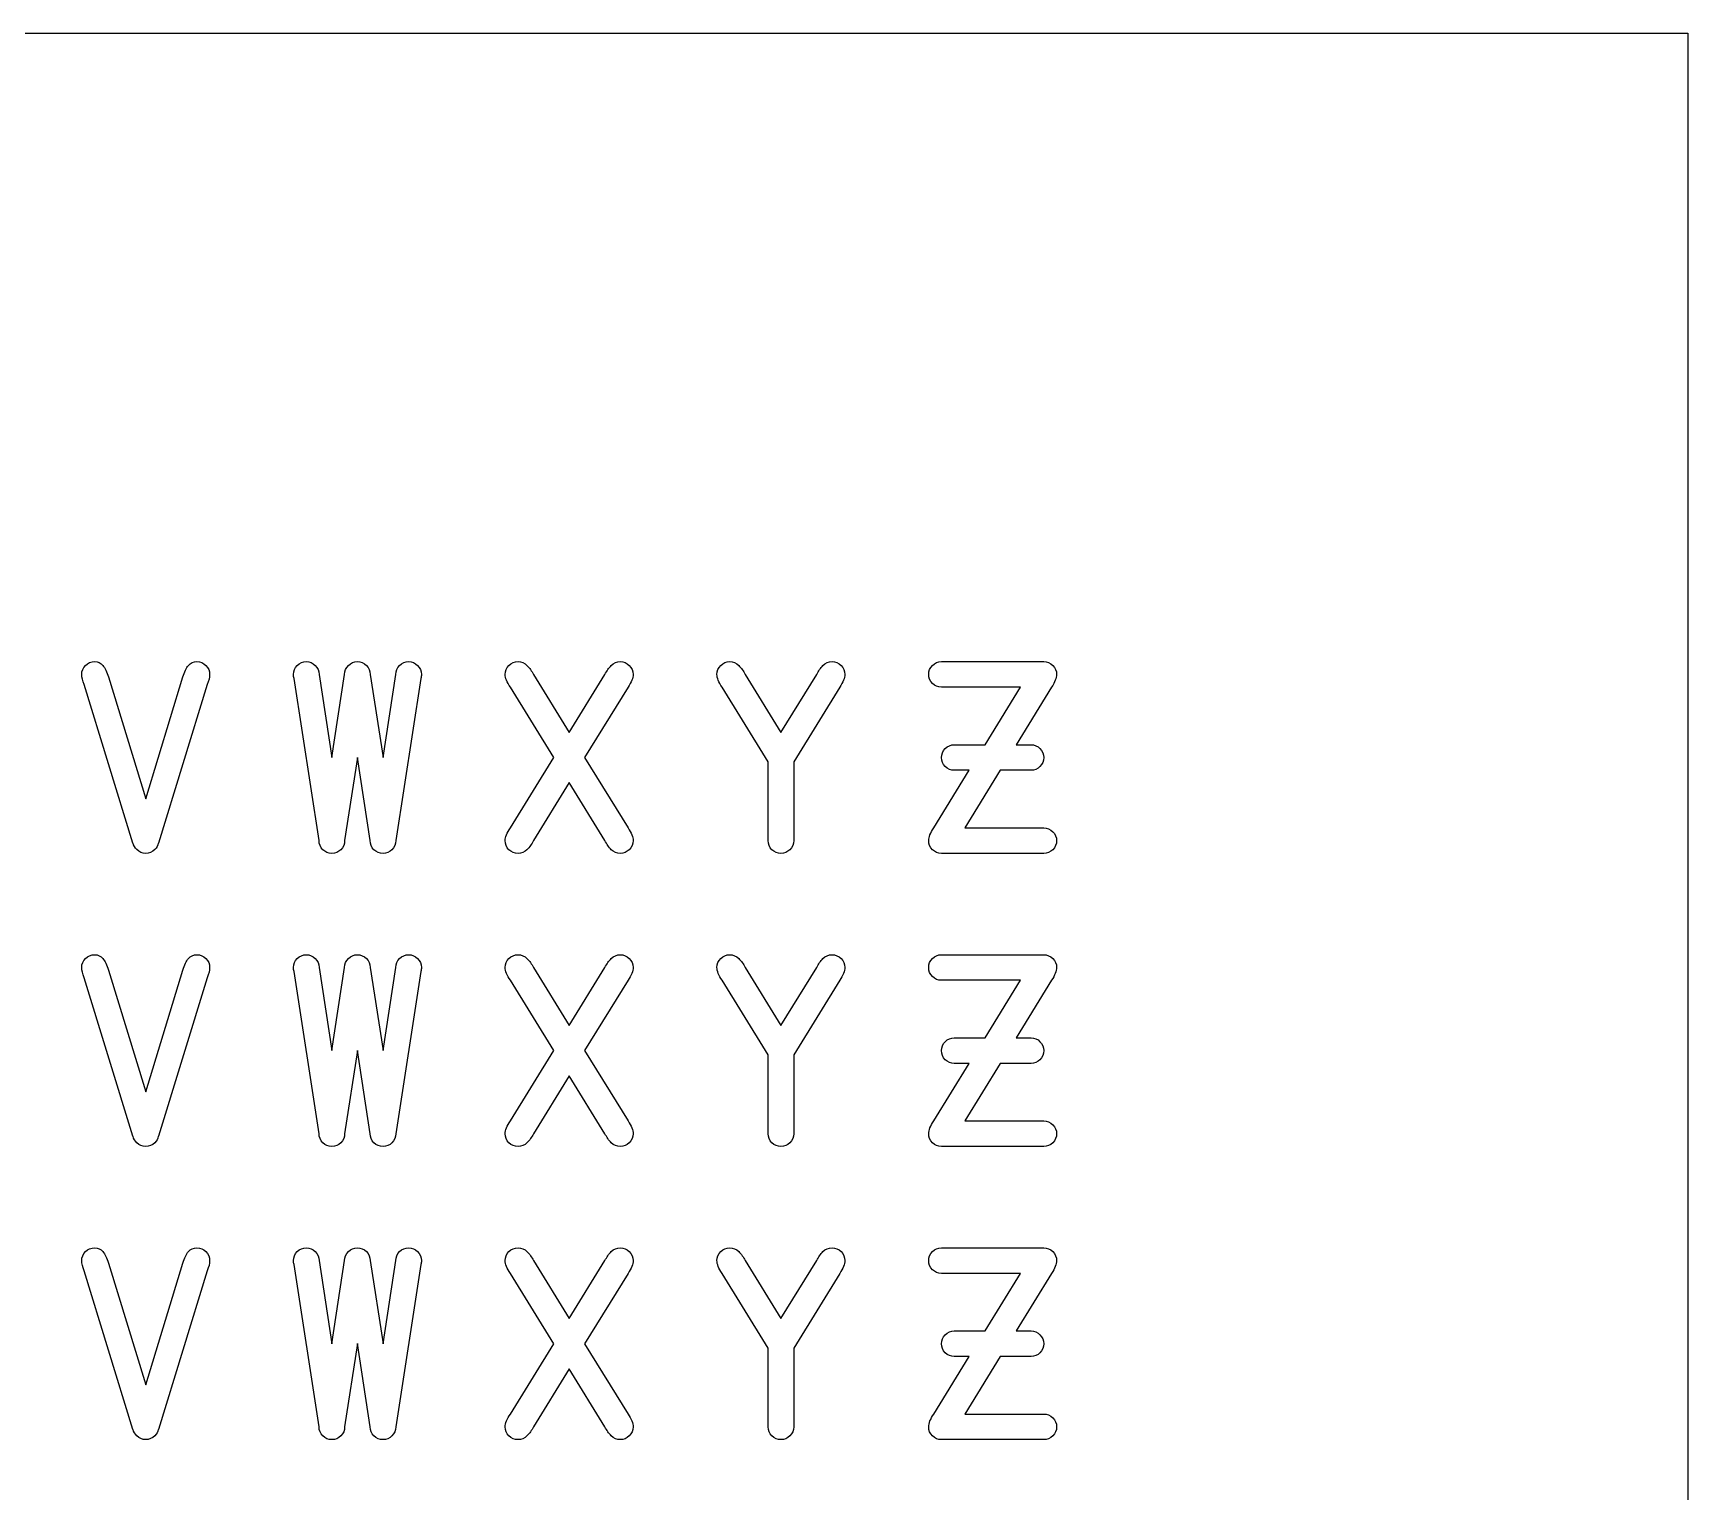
# Model space of a CAD drawing. Extents: x 1 to 11.6, y 1 to 5.6.
# Drawn here: x 9 to 11.633, y 3.325 to 5.647 of the extents above; entities that cross this region are included whole.
import ezdxf

# ---------------------------------------------------------------- set-up
doc = ezdxf.new("R2010")
doc.units = 0
doc.layers.add('Layer_1', color=7, linetype='CONTINUOUS')

msp = doc.modelspace()

# ---------------------------------------------------------------- linework, layer by layer
at = {"layer": 'Layer_1', "color": 7}
for p, q in [((1.003619, 5.646619), (11.632619, 5.646619)), ((11.632619, 5.646619), (11.632619, 1.003619)), ((10.445146, 4.64637), (10.607907, 4.64637)), ((9.158787, 4.357471), (9.081476, 4.609749)), ((9.120131, 4.621956), (9.179131, 4.428271)), ((9.179131, 4.428271), (9.238132, 4.621956)), ((9.276788, 4.609749), (9.199477, 4.357471)), ((9.454944, 4.36154), (9.415272, 4.619718)), ((9.454946, 4.626025), (9.475291, 4.493782)), ((9.475291, 4.493782), (9.495636, 4.626025)), ((9.536326, 4.626025), (9.556671, 4.493782)), ((9.556671, 4.493782), (9.577017, 4.626025)), ((9.616691, 4.619718), (9.577018, 4.36154)), ((9.795863, 4.626025), (9.852829, 4.533659)), ((9.852829, 4.533659), (9.909795, 4.626025)), ((10.132711, 4.626025), (10.189678, 4.533659)), ((10.189678, 4.533659), (10.246644, 4.626025)), ((9.828211, 4.493782), (9.759242, 4.60568)), ((9.946416, 4.60568), (9.877446, 4.493782)), ((10.16506, 4.493782), (10.09609, 4.60568)), ((10.283265, 4.60568), (10.214295, 4.493782)), ((10.570879, 4.60568), (10.445146, 4.60568)), ((10.514523, 4.514127), (10.570879, 4.60568)), ((10.620114, 4.60568), (10.563758, 4.514127)), ((10.465491, 4.514127), (10.514523, 4.514127)), ((10.563758, 4.514127), (10.587562, 4.514127)), ((9.51598, 4.493986), (9.495635, 4.36154)), ((9.536328, 4.36154), (9.51598, 4.493986)), ((9.759242, 4.381885), (9.828211, 4.493782)), ((9.877446, 4.493782), (9.946416, 4.381885)), ((10.169332, 4.486865), (10.16506, 4.493782)), ((10.169332, 4.36154), (10.169332, 4.486865)), ((10.214295, 4.493782), (10.210022, 4.486865)), ((10.210022, 4.486865), (10.210022, 4.36154)), ((9.852829, 4.453906), (9.795863, 4.36154)), ((9.909795, 4.36154), (9.852829, 4.453906)), ((10.432939, 4.381885), (10.489295, 4.473437)), ((10.489295, 4.473437), (10.465491, 4.473437)), ((10.53853, 4.473437), (10.482174, 4.381885)), ((10.587562, 4.473437), (10.53853, 4.473437)), ((10.482174, 4.381885), (10.607907, 4.381885)), ((9.159192, 4.357471), (9.158787, 4.357471)), ((9.199477, 4.357471), (9.199071, 4.357471)), ((9.179133, 4.341194), (9.17913, 4.341194)), ((10.607907, 4.341194), (10.445146, 4.341194)), ((9.454946, 4.159611), (9.475291, 4.027368)), ((9.475291, 4.027368), (9.495636, 4.159611)), ((9.536326, 4.159611), (9.556671, 4.027368)), ((9.556671, 4.027368), (9.577017, 4.159611)), ((9.795863, 4.159611), (9.852829, 4.067244)), ((9.852829, 4.067244), (9.909795, 4.159611)), ((10.132711, 4.159611), (10.189678, 4.067244)), ((10.189678, 4.067244), (10.246644, 4.159611)), ((10.445146, 4.179956), (10.607907, 4.179956)), ((9.158787, 3.891056), (9.081476, 4.143335)), ((9.120131, 4.155542), (9.179131, 3.961857)), ((9.179131, 3.961857), (9.238132, 4.155542)), ((9.276788, 4.143335), (9.199477, 3.891056)), ((9.454944, 3.895125), (9.415272, 4.153304)), ((9.616691, 4.153304), (9.577018, 3.895125)), ((9.828211, 4.027368), (9.759242, 4.139266)), ((9.946416, 4.139266), (9.877446, 4.027368)), ((10.16506, 4.027368), (10.09609, 4.139266)), ((10.283265, 4.139266), (10.214295, 4.027368)), ((10.570879, 4.139266), (10.445146, 4.139266)), ((10.514523, 4.047713), (10.570879, 4.139266)), ((10.620114, 4.139266), (10.563758, 4.047713)), ((10.465491, 4.047713), (10.514523, 4.047713)), ((10.563758, 4.047713), (10.587562, 4.047713)), ((9.51598, 4.027571), (9.495635, 3.895125)), ((9.536328, 3.895125), (9.51598, 4.027571)), ((9.759242, 3.91547), (9.828211, 4.027368)), ((9.877446, 4.027368), (9.946416, 3.91547)), ((10.169332, 4.020451), (10.16506, 4.027368)), ((10.169332, 3.895125), (10.169332, 4.020451)), ((10.214295, 4.027368), (10.210022, 4.020451)), ((10.210022, 4.020451), (10.210022, 3.895125)), ((10.432939, 3.91547), (10.489295, 4.007023)), ((10.489295, 4.007023), (10.465491, 4.007023)), ((10.53853, 4.007023), (10.482174, 3.91547)), ((10.587562, 4.007023), (10.53853, 4.007023)), ((9.852829, 3.987492), (9.795863, 3.895125)), ((9.909795, 3.895125), (9.852829, 3.987492)), ((10.482174, 3.91547), (10.607907, 3.91547)), ((9.159192, 3.891056), (9.158787, 3.891056)), ((9.179133, 3.87478), (9.17913, 3.87478)), ((9.199477, 3.891056), (9.199071, 3.891056)), ((10.607907, 3.87478), (10.445146, 3.87478)), ((10.445146, 3.713541), (10.607907, 3.713541)), ((9.120131, 3.689127), (9.179131, 3.495442)), ((9.179131, 3.495442), (9.238132, 3.689127)), ((9.454944, 3.42871), (9.415272, 3.686889)), ((9.454946, 3.693196), (9.475291, 3.560953)), ((9.475291, 3.560953), (9.495636, 3.693196)), ((9.536326, 3.693196), (9.556671, 3.560953)), ((9.556671, 3.560953), (9.577017, 3.693196)), ((9.616691, 3.686889), (9.577018, 3.42871)), ((9.795863, 3.693196), (9.852829, 3.600829)), ((9.852829, 3.600829), (9.909795, 3.693196)), ((10.132711, 3.693196), (10.189678, 3.600829)), ((10.189678, 3.600829), (10.246644, 3.693196)), ((9.158787, 3.424641), (9.081476, 3.67692)), ((9.276788, 3.67692), (9.199477, 3.424641)), ((9.828211, 3.560953), (9.759242, 3.672851)), ((9.946416, 3.672851), (9.877446, 3.560953)), ((10.16506, 3.560953), (10.09609, 3.672851)), ((10.283265, 3.672851), (10.214295, 3.560953)), ((10.570879, 3.672851), (10.445146, 3.672851)), ((10.514523, 3.581298), (10.570879, 3.672851)), ((10.620114, 3.672851), (10.563758, 3.581298)), ((10.465491, 3.581298), (10.514523, 3.581298)), ((10.563758, 3.581298), (10.587562, 3.581298)), ((9.51598, 3.561156), (9.495635, 3.42871)), ((9.536328, 3.42871), (9.51598, 3.561156)), ((9.759242, 3.449055), (9.828211, 3.560953)), ((9.877446, 3.560953), (9.946416, 3.449055)), ((10.169332, 3.554036), (10.16506, 3.560953)), ((10.214295, 3.560953), (10.210022, 3.554036)), ((10.169332, 3.42871), (10.169332, 3.554036)), ((10.210022, 3.554036), (10.210022, 3.42871)), ((10.432939, 3.449055), (10.489295, 3.540608)), ((10.489295, 3.540608), (10.465491, 3.540608)), ((10.53853, 3.540608), (10.482174, 3.449055)), ((10.587562, 3.540608), (10.53853, 3.540608)), ((9.852829, 3.521077), (9.795863, 3.42871)), ((9.909795, 3.42871), (9.852829, 3.521077)), ((10.482174, 3.449055), (10.607907, 3.449055)), ((9.159192, 3.424641), (9.158787, 3.424641)), ((9.199477, 3.424641), (9.199071, 3.424641)), ((9.179133, 3.408365), (9.17913, 3.408365)), ((10.607907, 3.408365), (10.445146, 3.408365))]:
    msp.add_line(p, q, dxfattribs=at)
for points in [[(9.077406, 4.626025), (9.077406, 4.631586), (9.079373, 4.636333), (9.083306, 4.640267)], [(9.083306, 4.640267), (9.087375, 4.644336), (9.09219, 4.64637), (9.097752, 4.64637)], [(9.097752, 4.64637), (9.103312, 4.64637), (9.10772, 4.644336), (9.110976, 4.640267)], [(9.110976, 4.640267), (9.114366, 4.636333), (9.117418, 4.63023), (9.120131, 4.621956)], [(9.238132, 4.621956), (9.240845, 4.63023), (9.243829, 4.636333), (9.247084, 4.640267)], [(9.247084, 4.640267), (9.250475, 4.644336), (9.254951, 4.64637), (9.260512, 4.64637)], [(9.260512, 4.64637), (9.266073, 4.64637), (9.27082, 4.644336), (9.274754, 4.640267)], [(9.274754, 4.640267), (9.278823, 4.636333), (9.280857, 4.631586), (9.280857, 4.626025)], [(9.414256, 4.626025), (9.414256, 4.631586), (9.416223, 4.636333), (9.420156, 4.640267)], [(9.420156, 4.640267), (9.424225, 4.644336), (9.42904, 4.64637), (9.434601, 4.64637)], [(9.434601, 4.64637), (9.440162, 4.64637), (9.444909, 4.644336), (9.448843, 4.640267)], [(9.448843, 4.640267), (9.452912, 4.636333), (9.454946, 4.631586), (9.454946, 4.626025)], [(9.495636, 4.626025), (9.495636, 4.631586), (9.497603, 4.636333), (9.501536, 4.640267)], [(9.501536, 4.640267), (9.505605, 4.644336), (9.51042, 4.64637), (9.515981, 4.64637)], [(9.515981, 4.64637), (9.521542, 4.64637), (9.52629, 4.644336), (9.530223, 4.640267)], [(9.530223, 4.640267), (9.534292, 4.636333), (9.536326, 4.631586), (9.536326, 4.626025)], [(9.577017, 4.626025), (9.577017, 4.631586), (9.578983, 4.636333), (9.582917, 4.640267)], [(9.582917, 4.640267), (9.586986, 4.644336), (9.591801, 4.64637), (9.597361, 4.64637)], [(9.597361, 4.64637), (9.602922, 4.64637), (9.60767, 4.644336), (9.611603, 4.640267)], [(9.611603, 4.640267), (9.615672, 4.636333), (9.617706, 4.631586), (9.617706, 4.626025)], [(9.751104, 4.626025), (9.751104, 4.631586), (9.75307, 4.636333), (9.757004, 4.640267)], [(9.757004, 4.640267), (9.761073, 4.644336), (9.765888, 4.64637), (9.771449, 4.64637)], [(9.771449, 4.64637), (9.77701, 4.64637), (9.781757, 4.644336), (9.78569, 4.640267)], [(9.78569, 4.640267), (9.789759, 4.636333), (9.79315, 4.631586), (9.795863, 4.626025)], [(9.909795, 4.626025), (9.912508, 4.631586), (9.915831, 4.636333), (9.919764, 4.640267)], [(9.919764, 4.640267), (9.923833, 4.644336), (9.928648, 4.64637), (9.934209, 4.64637)], [(9.934209, 4.64637), (9.93977, 4.64637), (9.944517, 4.644336), (9.94845, 4.640267)], [(9.94845, 4.640267), (9.952519, 4.636333), (9.954554, 4.631586), (9.954554, 4.626025)], [(10.087952, 4.626025), (10.087952, 4.631586), (10.089919, 4.636333), (10.093852, 4.640267)], [(10.093852, 4.640267), (10.097921, 4.644336), (10.102736, 4.64637), (10.108297, 4.64637)], [(10.108297, 4.64637), (10.113858, 4.64637), (10.118605, 4.644336), (10.122539, 4.640267)], [(10.122539, 4.640267), (10.126608, 4.636333), (10.129999, 4.631586), (10.132711, 4.626025)], [(10.246644, 4.626025), (10.249356, 4.631586), (10.252679, 4.636333), (10.256613, 4.640267)], [(10.256613, 4.640267), (10.260682, 4.644336), (10.265497, 4.64637), (10.271057, 4.64637)], [(10.271057, 4.64637), (10.276619, 4.64637), (10.281366, 4.644336), (10.285299, 4.640267)], [(10.285299, 4.640267), (10.289368, 4.636333), (10.291403, 4.631586), (10.291403, 4.626025)], [(10.424801, 4.626025), (10.424801, 4.631586), (10.426768, 4.636333), (10.430702, 4.640267)], [(10.430702, 4.640267), (10.43477, 4.644336), (10.439585, 4.64637), (10.445146, 4.64637)], [(10.607907, 4.64637), (10.613468, 4.64637), (10.618215, 4.644336), (10.622148, 4.640267)], [(10.622148, 4.640267), (10.626217, 4.636333), (10.628252, 4.631586), (10.628252, 4.626025)], [(9.081476, 4.609749), (9.078763, 4.615988), (9.077406, 4.621414), (9.077406, 4.626025)], [(9.280857, 4.626025), (9.280857, 4.621414), (9.279501, 4.615988), (9.276788, 4.609749)], [(9.415272, 4.619718), (9.414594, 4.621617), (9.414256, 4.62372), (9.414256, 4.626025)], [(9.617706, 4.626025), (9.617706, 4.623719), (9.617368, 4.621617), (9.616691, 4.619718)], [(9.759242, 4.60568), (9.753816, 4.613683), (9.751104, 4.620464), (9.751104, 4.626025)], [(9.954554, 4.626025), (9.954554, 4.620464), (9.951841, 4.613683), (9.946416, 4.60568)], [(10.09609, 4.60568), (10.090665, 4.613683), (10.087952, 4.620464), (10.087952, 4.626025)], [(10.291403, 4.626025), (10.291403, 4.620464), (10.28869, 4.613683), (10.283265, 4.60568)], [(10.430702, 4.61158), (10.426768, 4.615649), (10.424801, 4.620464), (10.424801, 4.626025)], [(10.445146, 4.60568), (10.439585, 4.60568), (10.43477, 4.607647), (10.430702, 4.61158)], [(10.628252, 4.626025), (10.628252, 4.620464), (10.625539, 4.613683), (10.620114, 4.60568)], [(10.445146, 4.493782), (10.445146, 4.499343), (10.447113, 4.504091), (10.451046, 4.508024)], [(10.451046, 4.508024), (10.455115, 4.512093), (10.45993, 4.514127), (10.465491, 4.514127)], [(10.587562, 4.514127), (10.593123, 4.514127), (10.59787, 4.512093), (10.601803, 4.508024)], [(10.601803, 4.508024), (10.605872, 4.504091), (10.607907, 4.499343), (10.607907, 4.493782)], [(10.451046, 4.479337), (10.447113, 4.483406), (10.445146, 4.488221), (10.445146, 4.493782)], [(10.465491, 4.473437), (10.45993, 4.473437), (10.455115, 4.475404), (10.451046, 4.479337)], [(10.601803, 4.479337), (10.59787, 4.475404), (10.593123, 4.473437), (10.587562, 4.473437)], [(10.607907, 4.493782), (10.607907, 4.488221), (10.605872, 4.483406), (10.601803, 4.479337)], [(9.751104, 4.36154), (9.751104, 4.3671), (9.753816, 4.373882), (9.759242, 4.381885)], [(9.946416, 4.381885), (9.951841, 4.373882), (9.954554, 4.3671), (9.954554, 4.36154)], [(10.424801, 4.36154), (10.424801, 4.3671), (10.427514, 4.373882), (10.432939, 4.381885)], [(10.607907, 4.381885), (10.613468, 4.381885), (10.618215, 4.37985), (10.622148, 4.375781)], [(10.622148, 4.375781), (10.626217, 4.371848), (10.628252, 4.3671), (10.628252, 4.36154)], [(9.164889, 4.347298), (9.161769, 4.350282), (9.15987, 4.353673), (9.159192, 4.357471)], [(9.17913, 4.341194), (9.173569, 4.341194), (9.168822, 4.343229), (9.164889, 4.347298)], [(9.193578, 4.347298), (9.189509, 4.343229), (9.184694, 4.341194), (9.179133, 4.341194)], [(9.199071, 4.357471), (9.198394, 4.353673), (9.196563, 4.350282), (9.193578, 4.347298)], [(9.460844, 4.347095), (9.456911, 4.351164), (9.454944, 4.355979), (9.454944, 4.36154)], [(9.475289, 4.341194), (9.469728, 4.341194), (9.464914, 4.343161), (9.460844, 4.347095)], [(9.489531, 4.347095), (9.485598, 4.343161), (9.480851, 4.341194), (9.475289, 4.341194)], [(9.495635, 4.36154), (9.495635, 4.355979), (9.4936, 4.351164), (9.489531, 4.347095)], [(9.542228, 4.347095), (9.538294, 4.351164), (9.536328, 4.355979), (9.536328, 4.36154)], [(9.556672, 4.341194), (9.551112, 4.341194), (9.546297, 4.343161), (9.542228, 4.347095)], [(9.570914, 4.347095), (9.566981, 4.343161), (9.562234, 4.341194), (9.556672, 4.341194)], [(9.577018, 4.36154), (9.577018, 4.355979), (9.574983, 4.351164), (9.570914, 4.347095)], [(9.757004, 4.347095), (9.75307, 4.351164), (9.751104, 4.355979), (9.751104, 4.36154)], [(9.771449, 4.341194), (9.765888, 4.341194), (9.761073, 4.343161), (9.757004, 4.347095)], [(9.78569, 4.347095), (9.781757, 4.343161), (9.77701, 4.341194), (9.771449, 4.341194)], [(9.795863, 4.36154), (9.79315, 4.355979), (9.789759, 4.351164), (9.78569, 4.347095)], [(9.919764, 4.347095), (9.915831, 4.351164), (9.912508, 4.355979), (9.909795, 4.36154)], [(9.934209, 4.341194), (9.928648, 4.341194), (9.923833, 4.343161), (9.919764, 4.347095)], [(9.94845, 4.347095), (9.944517, 4.343161), (9.93977, 4.341194), (9.934209, 4.341194)], [(9.954554, 4.36154), (9.954554, 4.355979), (9.952519, 4.351164), (9.94845, 4.347095)], [(10.175232, 4.347095), (10.171299, 4.351164), (10.169332, 4.355979), (10.169332, 4.36154)], [(10.189678, 4.341194), (10.184116, 4.341194), (10.179301, 4.343161), (10.175232, 4.347095)], [(10.203919, 4.347095), (10.199986, 4.343161), (10.195238, 4.341194), (10.189678, 4.341194)], [(10.210022, 4.36154), (10.210022, 4.355979), (10.207988, 4.351164), (10.203919, 4.347095)], [(10.430702, 4.347095), (10.426768, 4.351164), (10.424801, 4.355979), (10.424801, 4.36154)], [(10.445146, 4.341194), (10.439585, 4.341194), (10.43477, 4.343161), (10.430702, 4.347095)], [(10.622148, 4.347095), (10.618215, 4.343161), (10.613468, 4.341194), (10.607907, 4.341194)], [(10.628252, 4.36154), (10.628252, 4.355979), (10.626217, 4.351164), (10.622148, 4.347095)], [(9.077406, 4.159611), (9.077406, 4.165172), (9.079373, 4.169919), (9.083306, 4.173852)], [(9.081476, 4.143335), (9.078763, 4.149574), (9.077406, 4.154999), (9.077406, 4.159611)], [(9.083306, 4.173852), (9.087375, 4.177921), (9.09219, 4.179956), (9.097752, 4.179956)], [(9.097752, 4.179956), (9.103312, 4.179956), (9.10772, 4.177921), (9.110976, 4.173852)], [(9.110976, 4.173852), (9.114366, 4.169919), (9.117418, 4.163815), (9.120131, 4.155542)], [(9.238132, 4.155542), (9.240845, 4.163815), (9.243829, 4.169919), (9.247084, 4.173852)], [(9.247084, 4.173852), (9.250475, 4.177921), (9.254951, 4.179956), (9.260512, 4.179956)], [(9.260512, 4.179956), (9.266073, 4.179956), (9.27082, 4.177921), (9.274754, 4.173852)], [(9.274754, 4.173852), (9.278823, 4.169919), (9.280857, 4.165172), (9.280857, 4.159611)], [(9.280857, 4.159611), (9.280857, 4.154999), (9.279501, 4.149574), (9.276788, 4.143335)], [(9.414256, 4.159611), (9.414256, 4.165172), (9.416223, 4.169919), (9.420156, 4.173852)], [(9.415272, 4.153304), (9.414594, 4.155203), (9.414256, 4.157305), (9.414256, 4.159611)], [(9.420156, 4.173852), (9.424225, 4.177921), (9.42904, 4.179956), (9.434601, 4.179956)], [(9.434601, 4.179956), (9.440162, 4.179956), (9.444909, 4.177921), (9.448843, 4.173852)], [(9.448843, 4.173852), (9.452912, 4.169919), (9.454946, 4.165172), (9.454946, 4.159611)], [(9.495636, 4.159611), (9.495636, 4.165172), (9.497603, 4.169919), (9.501536, 4.173852)], [(9.501536, 4.173852), (9.505605, 4.177921), (9.51042, 4.179956), (9.515981, 4.179956)], [(9.515981, 4.179956), (9.521542, 4.179956), (9.52629, 4.177921), (9.530223, 4.173852)], [(9.530223, 4.173852), (9.534292, 4.169919), (9.536326, 4.165172), (9.536326, 4.159611)], [(9.577017, 4.159611), (9.577017, 4.165172), (9.578983, 4.169919), (9.582917, 4.173852)], [(9.582917, 4.173852), (9.586986, 4.177921), (9.591801, 4.179956), (9.597361, 4.179956)], [(9.597361, 4.179956), (9.602922, 4.179956), (9.60767, 4.177921), (9.611603, 4.173852)], [(9.611603, 4.173852), (9.615672, 4.169919), (9.617706, 4.165172), (9.617706, 4.159611)], [(9.617706, 4.159611), (9.617706, 4.157305), (9.617368, 4.155203), (9.616691, 4.153304)], [(9.751104, 4.159611), (9.751104, 4.165172), (9.75307, 4.169919), (9.757004, 4.173852)], [(9.759242, 4.139266), (9.753816, 4.147268), (9.751104, 4.15405), (9.751104, 4.159611)], [(9.757004, 4.173852), (9.761073, 4.177921), (9.765888, 4.179956), (9.771449, 4.179956)], [(9.771449, 4.179956), (9.77701, 4.179956), (9.781757, 4.177921), (9.78569, 4.173852)], [(9.78569, 4.173852), (9.789759, 4.169919), (9.79315, 4.165172), (9.795863, 4.159611)], [(9.909795, 4.159611), (9.912508, 4.165172), (9.915831, 4.169919), (9.919764, 4.173852)], [(9.919764, 4.173852), (9.923833, 4.177921), (9.928648, 4.179956), (9.934209, 4.179956)], [(9.934209, 4.179956), (9.93977, 4.179956), (9.944517, 4.177921), (9.94845, 4.173852)], [(9.954554, 4.159611), (9.954554, 4.15405), (9.951841, 4.147268), (9.946416, 4.139266)], [(9.94845, 4.173852), (9.952519, 4.169919), (9.954554, 4.165172), (9.954554, 4.159611)], [(10.087952, 4.159611), (10.087952, 4.165172), (10.089919, 4.169919), (10.093852, 4.173852)], [(10.09609, 4.139266), (10.090665, 4.147268), (10.087952, 4.15405), (10.087952, 4.159611)], [(10.093852, 4.173852), (10.097921, 4.177921), (10.102736, 4.179956), (10.108297, 4.179956)], [(10.108297, 4.179956), (10.113858, 4.179956), (10.118605, 4.177921), (10.122539, 4.173852)], [(10.122539, 4.173852), (10.126608, 4.169919), (10.129999, 4.165172), (10.132711, 4.159611)], [(10.246644, 4.159611), (10.249356, 4.165172), (10.252679, 4.169919), (10.256613, 4.173852)], [(10.256613, 4.173852), (10.260682, 4.177921), (10.265497, 4.179956), (10.271057, 4.179956)], [(10.271057, 4.179956), (10.276619, 4.179956), (10.281366, 4.177921), (10.285299, 4.173852)], [(10.291403, 4.159611), (10.291403, 4.15405), (10.28869, 4.147268), (10.283265, 4.139266)], [(10.285299, 4.173852), (10.289368, 4.169919), (10.291403, 4.165172), (10.291403, 4.159611)], [(10.424801, 4.159611), (10.424801, 4.165172), (10.426768, 4.169919), (10.430702, 4.173852)], [(10.430702, 4.145166), (10.426768, 4.149235), (10.424801, 4.15405), (10.424801, 4.159611)], [(10.430702, 4.173852), (10.43477, 4.177921), (10.439585, 4.179956), (10.445146, 4.179956)], [(10.607907, 4.179956), (10.613468, 4.179956), (10.618215, 4.177921), (10.622148, 4.173852)], [(10.628252, 4.159611), (10.628252, 4.15405), (10.625539, 4.147268), (10.620114, 4.139266)], [(10.622148, 4.173852), (10.626217, 4.169919), (10.628252, 4.165172), (10.628252, 4.159611)], [(10.445146, 4.139266), (10.439585, 4.139266), (10.43477, 4.141233), (10.430702, 4.145166)], [(10.445146, 4.027368), (10.445146, 4.032929), (10.447113, 4.037676), (10.451046, 4.04161)], [(10.451046, 4.04161), (10.455115, 4.045679), (10.45993, 4.047713), (10.465491, 4.047713)], [(10.587562, 4.047713), (10.593123, 4.047713), (10.59787, 4.045679), (10.601803, 4.04161)], [(10.601803, 4.04161), (10.605872, 4.037676), (10.607907, 4.032929), (10.607907, 4.027368)], [(10.451046, 4.012923), (10.447113, 4.016992), (10.445146, 4.021807), (10.445146, 4.027368)], [(10.465491, 4.007023), (10.45993, 4.007023), (10.455115, 4.00899), (10.451046, 4.012923)], [(10.601803, 4.012923), (10.59787, 4.00899), (10.593123, 4.007023), (10.587562, 4.007023)], [(10.607907, 4.027368), (10.607907, 4.021807), (10.605872, 4.016992), (10.601803, 4.012923)], [(9.751104, 3.895125), (9.751104, 3.900686), (9.753816, 3.907468), (9.759242, 3.91547)], [(9.946416, 3.91547), (9.951841, 3.907468), (9.954554, 3.900686), (9.954554, 3.895125)], [(10.424801, 3.895125), (10.424801, 3.900686), (10.427514, 3.907468), (10.432939, 3.91547)], [(10.607907, 3.91547), (10.613468, 3.91547), (10.618215, 3.913436), (10.622148, 3.909367)], [(10.622148, 3.909367), (10.626217, 3.905433), (10.628252, 3.900686), (10.628252, 3.895125)], [(9.164889, 3.880884), (9.161769, 3.883868), (9.15987, 3.887258), (9.159192, 3.891056)], [(9.17913, 3.87478), (9.173569, 3.87478), (9.168822, 3.876815), (9.164889, 3.880884)], [(9.193578, 3.880884), (9.189509, 3.876815), (9.184694, 3.87478), (9.179133, 3.87478)], [(9.199071, 3.891056), (9.198394, 3.887258), (9.196563, 3.883868), (9.193578, 3.880884)], [(9.460844, 3.88068), (9.456911, 3.884749), (9.454944, 3.889564), (9.454944, 3.895125)], [(9.475289, 3.87478), (9.469728, 3.87478), (9.464914, 3.876747), (9.460844, 3.88068)], [(9.489531, 3.88068), (9.485598, 3.876747), (9.480851, 3.87478), (9.475289, 3.87478)], [(9.495635, 3.895125), (9.495635, 3.889564), (9.4936, 3.884749), (9.489531, 3.88068)], [(9.542228, 3.88068), (9.538294, 3.884749), (9.536328, 3.889564), (9.536328, 3.895125)], [(9.556672, 3.87478), (9.551112, 3.87478), (9.546297, 3.876747), (9.542228, 3.88068)], [(9.570914, 3.88068), (9.566981, 3.876747), (9.562234, 3.87478), (9.556672, 3.87478)], [(9.577018, 3.895125), (9.577018, 3.889564), (9.574983, 3.884749), (9.570914, 3.88068)], [(9.757004, 3.88068), (9.75307, 3.884749), (9.751104, 3.889564), (9.751104, 3.895125)], [(9.771449, 3.87478), (9.765888, 3.87478), (9.761073, 3.876747), (9.757004, 3.88068)], [(9.78569, 3.88068), (9.781757, 3.876747), (9.77701, 3.87478), (9.771449, 3.87478)], [(9.795863, 3.895125), (9.79315, 3.889564), (9.789759, 3.884749), (9.78569, 3.88068)], [(9.919764, 3.88068), (9.915831, 3.884749), (9.912508, 3.889564), (9.909795, 3.895125)], [(9.934209, 3.87478), (9.928648, 3.87478), (9.923833, 3.876747), (9.919764, 3.88068)], [(9.94845, 3.88068), (9.944517, 3.876747), (9.93977, 3.87478), (9.934209, 3.87478)], [(9.954554, 3.895125), (9.954554, 3.889564), (9.952519, 3.884749), (9.94845, 3.88068)], [(10.175232, 3.88068), (10.171299, 3.884749), (10.169332, 3.889564), (10.169332, 3.895125)], [(10.189678, 3.87478), (10.184116, 3.87478), (10.179301, 3.876747), (10.175232, 3.88068)], [(10.203919, 3.88068), (10.199986, 3.876747), (10.195238, 3.87478), (10.189678, 3.87478)], [(10.210022, 3.895125), (10.210022, 3.889564), (10.207988, 3.884749), (10.203919, 3.88068)], [(10.430702, 3.88068), (10.426768, 3.884749), (10.424801, 3.889564), (10.424801, 3.895125)], [(10.445146, 3.87478), (10.439585, 3.87478), (10.43477, 3.876747), (10.430702, 3.88068)], [(10.622148, 3.88068), (10.618215, 3.876747), (10.613468, 3.87478), (10.607907, 3.87478)], [(10.628252, 3.895125), (10.628252, 3.889564), (10.626217, 3.884749), (10.622148, 3.88068)], [(9.083306, 3.707437), (9.087375, 3.711506), (9.09219, 3.713541), (9.097752, 3.713541)], [(9.097752, 3.713541), (9.103312, 3.713541), (9.10772, 3.711506), (9.110976, 3.707437)], [(9.247084, 3.707437), (9.250475, 3.711506), (9.254951, 3.713541), (9.260512, 3.713541)], [(9.260512, 3.713541), (9.266073, 3.713541), (9.27082, 3.711506), (9.274754, 3.707437)], [(9.420156, 3.707437), (9.424225, 3.711506), (9.42904, 3.713541), (9.434601, 3.713541)], [(9.434601, 3.713541), (9.440162, 3.713541), (9.444909, 3.711506), (9.448843, 3.707437)], [(9.501536, 3.707437), (9.505605, 3.711506), (9.51042, 3.713541), (9.515981, 3.713541)], [(9.515981, 3.713541), (9.521542, 3.713541), (9.52629, 3.711506), (9.530223, 3.707437)], [(9.582917, 3.707437), (9.586986, 3.711506), (9.591801, 3.713541), (9.597361, 3.713541)], [(9.597361, 3.713541), (9.602922, 3.713541), (9.60767, 3.711506), (9.611603, 3.707437)], [(9.757004, 3.707437), (9.761073, 3.711506), (9.765888, 3.713541), (9.771449, 3.713541)], [(9.771449, 3.713541), (9.77701, 3.713541), (9.781757, 3.711506), (9.78569, 3.707437)], [(9.919764, 3.707437), (9.923833, 3.711506), (9.928648, 3.713541), (9.934209, 3.713541)], [(9.934209, 3.713541), (9.93977, 3.713541), (9.944517, 3.711506), (9.94845, 3.707437)], [(10.093852, 3.707437), (10.097921, 3.711506), (10.102736, 3.713541), (10.108297, 3.713541)], [(10.108297, 3.713541), (10.113858, 3.713541), (10.118605, 3.711506), (10.122539, 3.707437)], [(10.256613, 3.707437), (10.260682, 3.711506), (10.265497, 3.713541), (10.271057, 3.713541)], [(10.271057, 3.713541), (10.276619, 3.713541), (10.281366, 3.711506), (10.285299, 3.707437)], [(10.430702, 3.707437), (10.43477, 3.711506), (10.439585, 3.713541), (10.445146, 3.713541)], [(10.607907, 3.713541), (10.613468, 3.713541), (10.618215, 3.711506), (10.622148, 3.707437)], [(9.077406, 3.693196), (9.077406, 3.698757), (9.079373, 3.703504), (9.083306, 3.707437)], [(9.081476, 3.67692), (9.078763, 3.683159), (9.077406, 3.688584), (9.077406, 3.693196)], [(9.110976, 3.707437), (9.114366, 3.703504), (9.117418, 3.6974), (9.120131, 3.689127)], [(9.238132, 3.689127), (9.240845, 3.6974), (9.243829, 3.703504), (9.247084, 3.707437)], [(9.274754, 3.707437), (9.278823, 3.703504), (9.280857, 3.698757), (9.280857, 3.693196)], [(9.280857, 3.693196), (9.280857, 3.688584), (9.279501, 3.683159), (9.276788, 3.67692)], [(9.414256, 3.693196), (9.414256, 3.698757), (9.416223, 3.703504), (9.420156, 3.707437)], [(9.415272, 3.686889), (9.414594, 3.688788), (9.414256, 3.69089), (9.414256, 3.693196)], [(9.448843, 3.707437), (9.452912, 3.703504), (9.454946, 3.698757), (9.454946, 3.693196)], [(9.495636, 3.693196), (9.495636, 3.698757), (9.497603, 3.703504), (9.501536, 3.707437)], [(9.530223, 3.707437), (9.534292, 3.703504), (9.536326, 3.698757), (9.536326, 3.693196)], [(9.577017, 3.693196), (9.577017, 3.698757), (9.578983, 3.703504), (9.582917, 3.707437)], [(9.611603, 3.707437), (9.615672, 3.703504), (9.617706, 3.698757), (9.617706, 3.693196)], [(9.617706, 3.693196), (9.617706, 3.69089), (9.617368, 3.688788), (9.616691, 3.686889)], [(9.751104, 3.693196), (9.751104, 3.698757), (9.75307, 3.703504), (9.757004, 3.707437)], [(9.759242, 3.672851), (9.753816, 3.680853), (9.751104, 3.687635), (9.751104, 3.693196)], [(9.78569, 3.707437), (9.789759, 3.703504), (9.79315, 3.698757), (9.795863, 3.693196)], [(9.909795, 3.693196), (9.912508, 3.698757), (9.915831, 3.703504), (9.919764, 3.707437)], [(9.954554, 3.693196), (9.954554, 3.687635), (9.951841, 3.680853), (9.946416, 3.672851)], [(9.94845, 3.707437), (9.952519, 3.703504), (9.954554, 3.698757), (9.954554, 3.693196)], [(10.087952, 3.693196), (10.087952, 3.698757), (10.089919, 3.703504), (10.093852, 3.707437)], [(10.09609, 3.672851), (10.090665, 3.680853), (10.087952, 3.687635), (10.087952, 3.693196)], [(10.122539, 3.707437), (10.126608, 3.703504), (10.129999, 3.698757), (10.132711, 3.693196)], [(10.246644, 3.693196), (10.249356, 3.698757), (10.252679, 3.703504), (10.256613, 3.707437)], [(10.291403, 3.693196), (10.291403, 3.687635), (10.28869, 3.680853), (10.283265, 3.672851)], [(10.285299, 3.707437), (10.289368, 3.703504), (10.291403, 3.698757), (10.291403, 3.693196)], [(10.424801, 3.693196), (10.424801, 3.698757), (10.426768, 3.703504), (10.430702, 3.707437)], [(10.430702, 3.678751), (10.426768, 3.68282), (10.424801, 3.687635), (10.424801, 3.693196)], [(10.628252, 3.693196), (10.628252, 3.687635), (10.625539, 3.680853), (10.620114, 3.672851)], [(10.622148, 3.707437), (10.626217, 3.703504), (10.628252, 3.698757), (10.628252, 3.693196)], [(10.445146, 3.672851), (10.439585, 3.672851), (10.43477, 3.674817), (10.430702, 3.678751)], [(10.451046, 3.575194), (10.455115, 3.579263), (10.45993, 3.581298), (10.465491, 3.581298)], [(10.587562, 3.581298), (10.593123, 3.581298), (10.59787, 3.579263), (10.601803, 3.575194)], [(10.445146, 3.560953), (10.445146, 3.566514), (10.447113, 3.571261), (10.451046, 3.575194)], [(10.451046, 3.546508), (10.447113, 3.550577), (10.445146, 3.555392), (10.445146, 3.560953)], [(10.601803, 3.575194), (10.605872, 3.571261), (10.607907, 3.566514), (10.607907, 3.560953)], [(10.607907, 3.560953), (10.607907, 3.555392), (10.605872, 3.550577), (10.601803, 3.546508)], [(10.465491, 3.540608), (10.45993, 3.540608), (10.455115, 3.542575), (10.451046, 3.546508)], [(10.601803, 3.546508), (10.59787, 3.542575), (10.593123, 3.540608), (10.587562, 3.540608)], [(9.751104, 3.42871), (9.751104, 3.434271), (9.753816, 3.441053), (9.759242, 3.449055)], [(9.946416, 3.449055), (9.951841, 3.441053), (9.954554, 3.434271), (9.954554, 3.42871)], [(10.424801, 3.42871), (10.424801, 3.434271), (10.427514, 3.441053), (10.432939, 3.449055)], [(10.607907, 3.449055), (10.613468, 3.449055), (10.618215, 3.447021), (10.622148, 3.442952)], [(9.164889, 3.414469), (9.161769, 3.417453), (9.15987, 3.420843), (9.159192, 3.424641)], [(9.199071, 3.424641), (9.198394, 3.420843), (9.196563, 3.417453), (9.193578, 3.414469)], [(9.460844, 3.414265), (9.456911, 3.418334), (9.454944, 3.423149), (9.454944, 3.42871)], [(9.495635, 3.42871), (9.495635, 3.423149), (9.4936, 3.418334), (9.489531, 3.414265)], [(9.542228, 3.414265), (9.538294, 3.418334), (9.536328, 3.423149), (9.536328, 3.42871)], [(9.577018, 3.42871), (9.577018, 3.423149), (9.574983, 3.418334), (9.570914, 3.414265)], [(9.757004, 3.414265), (9.75307, 3.418334), (9.751104, 3.423149), (9.751104, 3.42871)], [(9.795863, 3.42871), (9.79315, 3.423149), (9.789759, 3.418334), (9.78569, 3.414265)], [(9.919764, 3.414265), (9.915831, 3.418334), (9.912508, 3.423149), (9.909795, 3.42871)], [(9.954554, 3.42871), (9.954554, 3.423149), (9.952519, 3.418334), (9.94845, 3.414265)], [(10.175232, 3.414265), (10.171299, 3.418334), (10.169332, 3.423149), (10.169332, 3.42871)], [(10.210022, 3.42871), (10.210022, 3.423149), (10.207988, 3.418334), (10.203919, 3.414265)], [(10.430702, 3.414265), (10.426768, 3.418334), (10.424801, 3.423149), (10.424801, 3.42871)], [(10.622148, 3.442952), (10.626217, 3.439018), (10.628252, 3.434271), (10.628252, 3.42871)], [(10.628252, 3.42871), (10.628252, 3.423149), (10.626217, 3.418334), (10.622148, 3.414265)], [(9.17913, 3.408365), (9.173569, 3.408365), (9.168822, 3.4104), (9.164889, 3.414469)], [(9.193578, 3.414469), (9.189509, 3.4104), (9.184694, 3.408365), (9.179133, 3.408365)], [(9.475289, 3.408365), (9.469728, 3.408365), (9.464914, 3.410332), (9.460844, 3.414265)], [(9.489531, 3.414265), (9.485598, 3.410332), (9.480851, 3.408365), (9.475289, 3.408365)], [(9.556672, 3.408365), (9.551112, 3.408365), (9.546297, 3.410332), (9.542228, 3.414265)], [(9.570914, 3.414265), (9.566981, 3.410332), (9.562234, 3.408365), (9.556672, 3.408365)], [(9.771449, 3.408365), (9.765888, 3.408365), (9.761073, 3.410332), (9.757004, 3.414265)], [(9.78569, 3.414265), (9.781757, 3.410332), (9.77701, 3.408365), (9.771449, 3.408365)], [(9.934209, 3.408365), (9.928648, 3.408365), (9.923833, 3.410332), (9.919764, 3.414265)], [(9.94845, 3.414265), (9.944517, 3.410332), (9.93977, 3.408365), (9.934209, 3.408365)], [(10.189678, 3.408365), (10.184116, 3.408365), (10.179301, 3.410332), (10.175232, 3.414265)], [(10.203919, 3.414265), (10.199986, 3.410332), (10.195238, 3.408365), (10.189678, 3.408365)], [(10.445146, 3.408365), (10.439585, 3.408365), (10.43477, 3.410332), (10.430702, 3.414265)], [(10.622148, 3.414265), (10.618215, 3.410332), (10.613468, 3.408365), (10.607907, 3.408365)]]:
    msp.add_open_spline(points, degree=3, dxfattribs=at)

doc.saveas('drawing.dxf')
